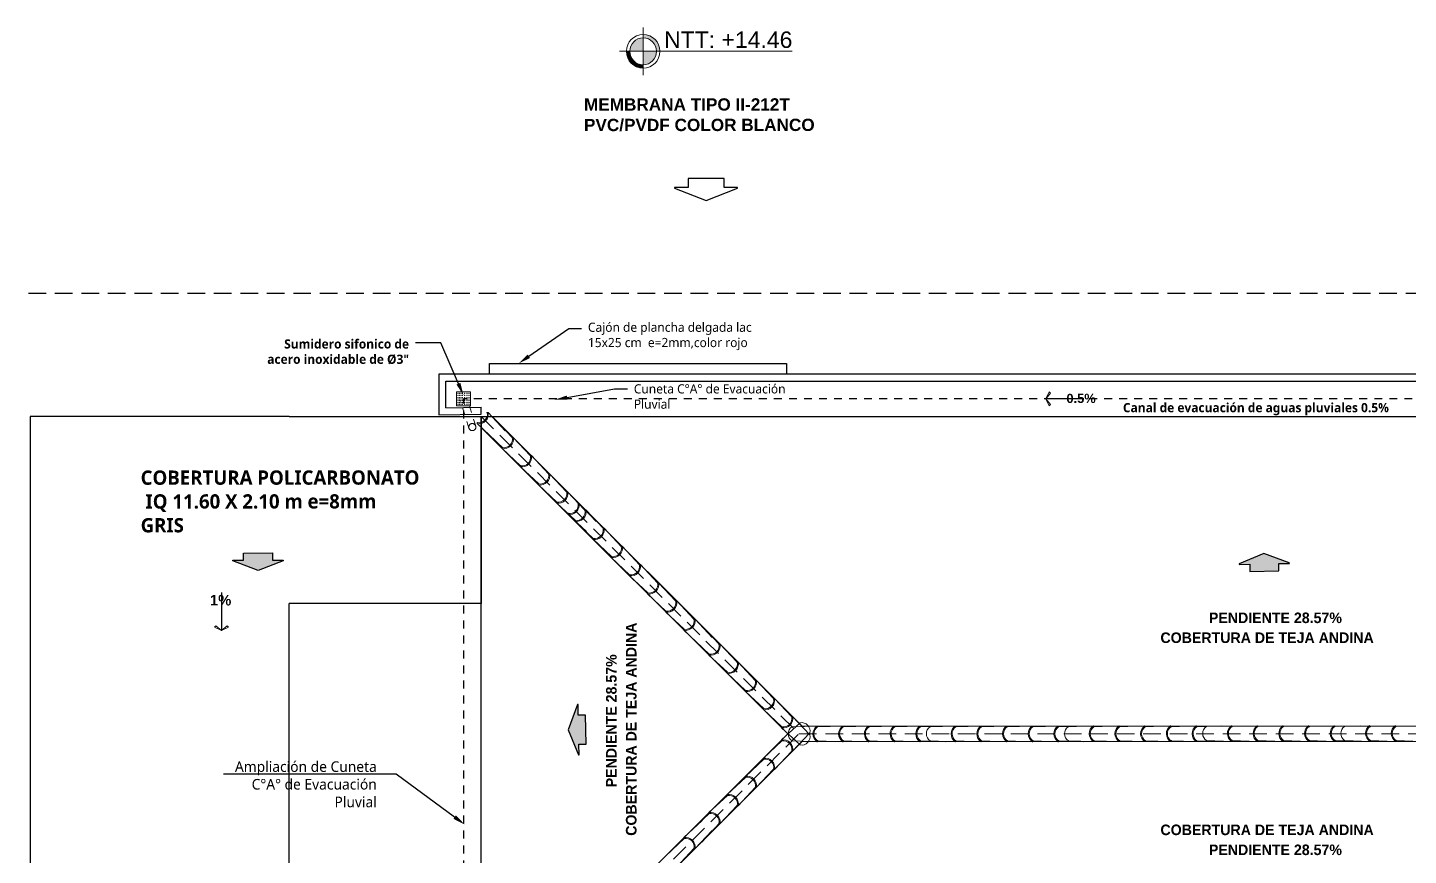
# Model space of a CAD drawing. Header units: metres. Extents: x 27 to 147, y -173 to 8.
# Drawn here: x 84.27 to 103.82, y -149.83 to -138.11 of the extents above; entities that cross this region are included whole.
import ezdxf
from ezdxf import colors
from ezdxf.entities.mleader import LeaderData, LeaderLine
from ezdxf.math import Vec2, Vec3

# ---------------------------------------------------------------- set-up
doc = ezdxf.new("R2010")
doc.units = ezdxf.units.M
for name, pattern in [('ACAD_ISO03W100', [30, 12, -18]), ('DASHED2', [0.375, 0.25, -0.125]), ('HIDDEN2', [0.1875, 0.125, -0.0625])]:
    doc.linetypes.add(name, pattern=pattern)
for name, color, linetype, lineweight in [('2D Drafting - General_Pen_No__46', 7, 'Continuous', 25), ('A-TRAZO', 7, 'Continuous', 5), ('Estructura CAJON', 7, 'Continuous', 25), ('GRAFO 0 BLANCO', 7, 'Continuous', 0), ('grafo 2', 31, 'Continuous', 20), ('GRAFO 3', 22, 'Continuous', 30), ('GRAFO 4', 7, 'Continuous', 30), ('GRAFO01', 7, 'Continuous', 0), ('I.S. CANALES EN TECHOS', 12, 'Continuous', 40), ('Interior - Mobiliario', 7, 'Continuous', 5), ('letras sr', 7, 'Continuous', 5), ('linea0016', 144, 'HIDDEN2', 9), ('Lineas Referencia', 73, 'Continuous', 13), ('teja andina', 252, 'Continuous', 0), ('TEXTO 100', 7, 'Continuous', 20), ('TEXTOS-SUBTITULO', 7, 'Continuous', 30)]:
    doc.layers.add(name, color=color, linetype=linetype, lineweight=lineweight)
for name, color, linetype, lineweight, true_color in [('Estructura – Carga_Pen_No__87', 7, 'Continuous', 20, 0x6a6a6a), ('Interior - Furniture _Pen_No__3', 7, 'Continuous', 18, 0xff6600), ('Interior - Mobiliario _Pluma_Nº__3', 7, 'Continuous', 18, 0xff6600)]:
    doc.layers.add(name, color=color, linetype=linetype, lineweight=lineweight, true_color=true_color)
doc.layers.add('perimetroooo', color=3, linetype='Continuous')
doc.styles.add('Generales', font='trebuc.ttf', dxfattribs={"height": 0.1})
doc.styles.add('GENERATED_STYLE_2', font='arial.ttf')
doc.styles.add('JOS', font='arial.ttf', dxfattribs={"height": 1})
doc.styles.add('Santa Rosa 1 50', font='trebuc.ttf')
doc.styles.get("Standard").update_dxf_attribs({"font": 'arial.ttf'})
doc.styles.add('TURBO_BASS', font='swisseb.ttf')

# ---------------------------------------------------------------- blocks, each defined once
blk = doc.blocks.new('FLECHA')
at = {"layer": 'grafo 2', "ltscale": 0.05}
for p, q in [((674350.407, 8489809.493, -2.952), (674350.357, 8489809.393, -2.952)), ((674350.426, 8489809.474, -2.952), (674350.357, 8489809.393, -2.952)), ((674350.426, 8489809.312, -2.952), (674350.357, 8489809.393, -2.952)), ((674350.407, 8489809.493, -2.952), (674350.426, 8489809.474, -2.952)), ((674350.407, 8489809.293, -2.952), (674350.426, 8489809.312, -2.952))]:
    blk.add_line(p, q, dxfattribs=at)
at = {"layer": 'grafo 2', "lineweight": 25}
blk.add_line((674350.899, 8489809.393, -2.952), (674350.357, 8489809.393, -2.952), dxfattribs=at)
at = {"layer": 'grafo 2'}
blk.add_line((674350.357, 8489809.393, -2.952), (674350.407, 8489809.293, -2.952), dxfattribs=at)
blk = doc.blocks.new('Red 18')
at = {"layer": 'GRAFO 0 BLANCO', "linetype": 'Continuous'}
for p, q in [((0.05, 0.204), (0.046, 0.204)), ((0.046, 0.204), (0.046, 0.2)), ((0.046, 0.2), (0.046, 0.204)), ((0.046, 0.204), (0.05, 0.204)), ((0.046, 0.2), (0.05, 0.2)), ((0.05, 0.2), (0.046, 0.2)), ((0.05, 0.2), (0.05, 0.204)), ((0.05, 0.204), (0.05, 0.2)), ((0.079, 0.204), (0.071, 0.204)), ((0.071, 0.204), (0.071, 0.2)), ((0.071, 0.204), (0.079, 0.204)), ((0.071, 0.2), (0.071, 0.204)), ((0.071, 0.2), (0.079, 0.2)), ((0.079, 0.2), (0.071, 0.2)), ((0.079, 0.2), (0.079, 0.204)), ((0.079, 0.204), (0.079, 0.2)), ((0.113, 0.204), (0.104, 0.204)), ((0.104, 0.204), (0.104, 0.2)), ((0.104, 0.204), (0.113, 0.204)), ((0.104, 0.2), (0.104, 0.204)), ((0.104, 0.2), (0.113, 0.2)), ((0.113, 0.2), (0.104, 0.2)), ((0.113, 0.2), (0.113, 0.204)), ((0.113, 0.204), (0.113, 0.2)), ((0.146, 0.204), (0.138, 0.204)), ((0.138, 0.204), (0.138, 0.2)), ((0.138, 0.204), (0.146, 0.204)), ((0.138, 0.2), (0.138, 0.204)), ((0.138, 0.2), (0.146, 0.2)), ((0.146, 0.2), (0.138, 0.2)), ((0.146, 0.2), (0.146, 0.204)), ((0.146, 0.204), (0.146, 0.2)), ((0.179, 0.204), (0.171, 0.204)), ((0.171, 0.204), (0.171, 0.2)), ((0.171, 0.204), (0.179, 0.204)), ((0.171, 0.2), (0.171, 0.204)), ((0.171, 0.2), (0.179, 0.2)), ((0.179, 0.2), (0.171, 0.2)), ((0.179, 0.2), (0.179, 0.204)), ((0.179, 0.204), (0.179, 0.2)), ((0.204, 0.204), (0.2, 0.204)), ((0.2, 0.204), (0.2, 0.2)), ((0.2, 0.2), (0.2, 0.204)), ((0.2, 0.204), (0.204, 0.204)), ((0.2, 0.2), (0.204, 0.2)), ((0.204, 0.2), (0.2, 0.2)), ((0.204, 0.2), (0.204, 0.204)), ((0.204, 0.204), (0.204, 0.2)), ((0.05, 0.179), (0.046, 0.179)), ((0.046, 0.179), (0.046, 0.171)), ((0.046, 0.171), (0.046, 0.179)), ((0.046, 0.179), (0.05, 0.179)), ((0.046, 0.171), (0.05, 0.171)), ((0.05, 0.171), (0.046, 0.171)), ((0.05, 0.146), (0.046, 0.146)), ((0.046, 0.146), (0.046, 0.138)), ((0.046, 0.138), (0.046, 0.146)), ((0.046, 0.146), (0.05, 0.146)), ((0.046, 0.138), (0.05, 0.138)), ((0.05, 0.138), (0.046, 0.138)), ((0.05, 0.113), (0.046, 0.113)), ((0.046, 0.113), (0.046, 0.104)), ((0.046, 0.104), (0.046, 0.113)), ((0.046, 0.113), (0.05, 0.113)), ((0.046, 0.104), (0.05, 0.104)), ((0.05, 0.104), (0.046, 0.104)), ((0.05, 0.079), (0.046, 0.079)), ((0.046, 0.079), (0.046, 0.071)), ((0.046, 0.071), (0.046, 0.079)), ((0.046, 0.079), (0.05, 0.079)), ((0.046, 0.071), (0.05, 0.071)), ((0.05, 0.071), (0.046, 0.071)), ((0.05, 0.05), (0.046, 0.05)), ((0.046, 0.05), (0.046, 0.046)), ((0.046, 0.046), (0.046, 0.05)), ((0.046, 0.05), (0.05, 0.05)), ((0.046, 0.046), (0.05, 0.046)), ((0.05, 0.046), (0.046, 0.046)), ((0.05, 0.171), (0.05, 0.179)), ((0.05, 0.179), (0.05, 0.171)), ((0.05, 0.138), (0.05, 0.146)), ((0.05, 0.146), (0.05, 0.138)), ((0.05, 0.104), (0.05, 0.113)), ((0.05, 0.113), (0.05, 0.104)), ((0.05, 0.071), (0.05, 0.079)), ((0.05, 0.079), (0.05, 0.071)), ((0.05, 0.046), (0.05, 0.05)), ((0.05, 0.05), (0.05, 0.046)), ((0.079, 0.179), (0.071, 0.179)), ((0.071, 0.179), (0.071, 0.171)), ((0.071, 0.171), (0.071, 0.179)), ((0.071, 0.179), (0.079, 0.179)), ((0.071, 0.171), (0.079, 0.171)), ((0.079, 0.171), (0.071, 0.171)), ((0.079, 0.146), (0.071, 0.146)), ((0.071, 0.146), (0.071, 0.138)), ((0.071, 0.138), (0.071, 0.146)), ((0.071, 0.146), (0.079, 0.146)), ((0.071, 0.138), (0.079, 0.138)), ((0.079, 0.138), (0.071, 0.138)), ((0.079, 0.113), (0.071, 0.113)), ((0.071, 0.113), (0.071, 0.104)), ((0.071, 0.104), (0.071, 0.113)), ((0.071, 0.113), (0.079, 0.113)), ((0.071, 0.104), (0.079, 0.104)), ((0.079, 0.104), (0.071, 0.104)), ((0.079, 0.079), (0.071, 0.079)), ((0.071, 0.079), (0.071, 0.071)), ((0.071, 0.071), (0.071, 0.079)), ((0.071, 0.079), (0.079, 0.079)), ((0.071, 0.071), (0.079, 0.071)), ((0.079, 0.071), (0.071, 0.071)), ((0.079, 0.05), (0.071, 0.05)), ((0.071, 0.05), (0.071, 0.046)), ((0.071, 0.05), (0.079, 0.05)), ((0.071, 0.046), (0.071, 0.05)), ((0.071, 0.046), (0.079, 0.046)), ((0.079, 0.046), (0.071, 0.046)), ((0.079, 0.171), (0.079, 0.179)), ((0.079, 0.179), (0.079, 0.171)), ((0.079, 0.138), (0.079, 0.146)), ((0.079, 0.146), (0.079, 0.138)), ((0.079, 0.104), (0.079, 0.113)), ((0.079, 0.113), (0.079, 0.104)), ((0.079, 0.071), (0.079, 0.079)), ((0.079, 0.079), (0.079, 0.071)), ((0.079, 0.046), (0.079, 0.05)), ((0.079, 0.05), (0.079, 0.046)), ((0.113, 0.179), (0.104, 0.179)), ((0.104, 0.179), (0.104, 0.171)), ((0.104, 0.171), (0.104, 0.179)), ((0.104, 0.179), (0.113, 0.179)), ((0.104, 0.171), (0.113, 0.171)), ((0.113, 0.171), (0.104, 0.171)), ((0.113, 0.146), (0.104, 0.146)), ((0.104, 0.146), (0.104, 0.138)), ((0.104, 0.138), (0.104, 0.146)), ((0.104, 0.146), (0.113, 0.146)), ((0.104, 0.138), (0.113, 0.138)), ((0.113, 0.138), (0.104, 0.138)), ((0.113, 0.113), (0.104, 0.113)), ((0.104, 0.113), (0.104, 0.104)), ((0.104, 0.104), (0.104, 0.113)), ((0.104, 0.113), (0.113, 0.113)), ((0.104, 0.104), (0.113, 0.104)), ((0.113, 0.104), (0.104, 0.104)), ((0.113, 0.079), (0.104, 0.079)), ((0.104, 0.079), (0.104, 0.071)), ((0.104, 0.071), (0.104, 0.079)), ((0.104, 0.079), (0.113, 0.079)), ((0.104, 0.071), (0.113, 0.071)), ((0.113, 0.071), (0.104, 0.071)), ((0.113, 0.05), (0.104, 0.05)), ((0.104, 0.05), (0.104, 0.046)), ((0.104, 0.05), (0.113, 0.05)), ((0.104, 0.046), (0.104, 0.05)), ((0.104, 0.046), (0.113, 0.046)), ((0.113, 0.046), (0.104, 0.046)), ((0.113, 0.171), (0.113, 0.179)), ((0.113, 0.179), (0.113, 0.171)), ((0.113, 0.138), (0.113, 0.146)), ((0.113, 0.146), (0.113, 0.138)), ((0.113, 0.104), (0.113, 0.113)), ((0.113, 0.113), (0.113, 0.104)), ((0.113, 0.071), (0.113, 0.079)), ((0.113, 0.079), (0.113, 0.071)), ((0.113, 0.046), (0.113, 0.05)), ((0.113, 0.05), (0.113, 0.046)), ((0.146, 0.179), (0.138, 0.179)), ((0.138, 0.179), (0.138, 0.171)), ((0.138, 0.171), (0.138, 0.179)), ((0.138, 0.179), (0.146, 0.179)), ((0.138, 0.171), (0.146, 0.171)), ((0.146, 0.171), (0.138, 0.171)), ((0.146, 0.146), (0.138, 0.146)), ((0.138, 0.146), (0.138, 0.138)), ((0.138, 0.138), (0.138, 0.146)), ((0.138, 0.146), (0.146, 0.146)), ((0.138, 0.138), (0.146, 0.138)), ((0.146, 0.138), (0.138, 0.138)), ((0.146, 0.113), (0.138, 0.113)), ((0.138, 0.113), (0.138, 0.104)), ((0.138, 0.104), (0.138, 0.113)), ((0.138, 0.113), (0.146, 0.113)), ((0.138, 0.104), (0.146, 0.104)), ((0.146, 0.104), (0.138, 0.104)), ((0.146, 0.079), (0.138, 0.079)), ((0.138, 0.079), (0.138, 0.071)), ((0.138, 0.071), (0.138, 0.079)), ((0.138, 0.079), (0.146, 0.079)), ((0.138, 0.071), (0.146, 0.071)), ((0.146, 0.071), (0.138, 0.071)), ((0.146, 0.05), (0.138, 0.05)), ((0.138, 0.05), (0.138, 0.046)), ((0.138, 0.05), (0.146, 0.05)), ((0.138, 0.046), (0.138, 0.05)), ((0.138, 0.046), (0.146, 0.046)), ((0.146, 0.046), (0.138, 0.046)), ((0.146, 0.171), (0.146, 0.179)), ((0.146, 0.179), (0.146, 0.171)), ((0.146, 0.138), (0.146, 0.146)), ((0.146, 0.146), (0.146, 0.138)), ((0.146, 0.104), (0.146, 0.113)), ((0.146, 0.113), (0.146, 0.104)), ((0.146, 0.071), (0.146, 0.079)), ((0.146, 0.079), (0.146, 0.071)), ((0.146, 0.046), (0.146, 0.05)), ((0.146, 0.05), (0.146, 0.046)), ((0.179, 0.179), (0.171, 0.179)), ((0.171, 0.179), (0.171, 0.171)), ((0.171, 0.171), (0.171, 0.179)), ((0.171, 0.179), (0.179, 0.179)), ((0.171, 0.171), (0.179, 0.171)), ((0.179, 0.171), (0.171, 0.171)), ((0.179, 0.146), (0.171, 0.146)), ((0.171, 0.146), (0.171, 0.138)), ((0.171, 0.138), (0.171, 0.146)), ((0.171, 0.146), (0.179, 0.146)), ((0.171, 0.138), (0.179, 0.138)), ((0.179, 0.138), (0.171, 0.138)), ((0.179, 0.113), (0.171, 0.113)), ((0.171, 0.113), (0.171, 0.104)), ((0.171, 0.104), (0.171, 0.113)), ((0.171, 0.113), (0.179, 0.113)), ((0.171, 0.104), (0.179, 0.104)), ((0.179, 0.104), (0.171, 0.104)), ((0.179, 0.079), (0.171, 0.079)), ((0.171, 0.079), (0.171, 0.071)), ((0.171, 0.071), (0.171, 0.079)), ((0.171, 0.079), (0.179, 0.079)), ((0.171, 0.071), (0.179, 0.071)), ((0.179, 0.071), (0.171, 0.071)), ((0.179, 0.05), (0.171, 0.05)), ((0.171, 0.05), (0.171, 0.046)), ((0.171, 0.05), (0.179, 0.05)), ((0.171, 0.046), (0.171, 0.05)), ((0.171, 0.046), (0.179, 0.046)), ((0.179, 0.046), (0.171, 0.046)), ((0.179, 0.171), (0.179, 0.179)), ((0.179, 0.179), (0.179, 0.171)), ((0.179, 0.138), (0.179, 0.146)), ((0.179, 0.146), (0.179, 0.138)), ((0.179, 0.104), (0.179, 0.113)), ((0.179, 0.113), (0.179, 0.104)), ((0.179, 0.071), (0.179, 0.079)), ((0.179, 0.079), (0.179, 0.071)), ((0.179, 0.046), (0.179, 0.05)), ((0.179, 0.05), (0.179, 0.046)), ((0.204, 0.179), (0.2, 0.179)), ((0.2, 0.179), (0.2, 0.171)), ((0.2, 0.171), (0.2, 0.179)), ((0.2, 0.179), (0.204, 0.179)), ((0.2, 0.171), (0.204, 0.171)), ((0.204, 0.171), (0.2, 0.171)), ((0.204, 0.146), (0.2, 0.146)), ((0.2, 0.146), (0.2, 0.138)), ((0.2, 0.138), (0.2, 0.146)), ((0.2, 0.146), (0.204, 0.146)), ((0.2, 0.138), (0.204, 0.138)), ((0.204, 0.138), (0.2, 0.138)), ((0.204, 0.113), (0.2, 0.113)), ((0.2, 0.113), (0.2, 0.104)), ((0.2, 0.104), (0.2, 0.113)), ((0.2, 0.113), (0.204, 0.113)), ((0.2, 0.104), (0.204, 0.104)), ((0.204, 0.104), (0.2, 0.104)), ((0.204, 0.079), (0.2, 0.079)), ((0.2, 0.079), (0.2, 0.071)), ((0.2, 0.071), (0.2, 0.079)), ((0.2, 0.079), (0.204, 0.079)), ((0.2, 0.071), (0.204, 0.071)), ((0.204, 0.071), (0.2, 0.071)), ((0.204, 0.05), (0.2, 0.05)), ((0.2, 0.05), (0.2, 0.046)), ((0.2, 0.046), (0.2, 0.05)), ((0.2, 0.05), (0.204, 0.05)), ((0.2, 0.046), (0.204, 0.046)), ((0.204, 0.046), (0.2, 0.046)), ((0.204, 0.171), (0.204, 0.179)), ((0.204, 0.179), (0.204, 0.171)), ((0.204, 0.138), (0.204, 0.146)), ((0.204, 0.146), (0.204, 0.138)), ((0.204, 0.104), (0.204, 0.113)), ((0.204, 0.113), (0.204, 0.104)), ((0.204, 0.071), (0.204, 0.079)), ((0.204, 0.079), (0.204, 0.071)), ((0.204, 0.046), (0.204, 0.05)), ((0.204, 0.05), (0.204, 0.046))]:
    blk.add_line(p, q, dxfattribs=at)
at = {"layer": 'GRAFO01'}
blk.add_lwpolyline([(0.025, 0.025), (0.225, 0.025), (0.225, 0.225), (0.025, 0.225)], close=True, dxfattribs=at)
at = {"layer": 'Interior - Mobiliario _Pluma_Nº__3', "linetype": 'Continuous'}
for p, q in [((0.225, 0.225), (0.025, 0.225)), ((0.025, 0.225), (0.025, 0.025)), ((0.225, 0.025), (0.225, 0.225)), ((0.025, 0.025), (0.225, 0.025))]:
    blk.add_line(p, q, dxfattribs=at)

msp = doc.modelspace()

# ---------------------------------------------------------------- hatches: boundary and pattern name
at = {"layer": 'Interior - Furniture _Pen_No__3', "true_color": 0x939598}
h = msp.add_hatch(color=252, dxfattribs=at)
h.dxf.hatch_style = 1
h.paths.add_polyline_path([(87.534, -145.797), (87.89, -145.66), (87.89, -145.65), (87.739, -145.65), (87.738, -145.548), (87.329, -145.549), (87.329, -145.651), (87.178, -145.652), (87.178, -145.662)])
h = msp.add_hatch(color=252, dxfattribs=at)
h.dxf.hatch_style = 1
h.paths.add_polyline_path([(101.987, -145.802), (101.985, -145.699), (102.136, -145.696), (102.135, -145.686), (101.776, -145.558), (101.424, -145.702), (101.424, -145.712), (101.575, -145.709), (101.577, -145.811)])
h = msp.add_hatch(color=252, dxfattribs=at)
h.dxf.hatch_style = 1
h.paths.add_polyline_path([(92.171, -147.846), (92.069, -147.848), (92.066, -147.697), (92.056, -147.697), (91.927, -148.056), (92.072, -148.409), (92.082, -148.408), (92.078, -148.257), (92.181, -148.255)])
at = {"layer": 'TEXTO 100', "ltscale": 1.3}
h = msp.add_hatch(color=256, dxfattribs=at)
edge = h.paths.add_edge_path()
edge.add_line((93.176, -138.441), (92.987, -138.441))
edge.add_line((92.987, -138.441), (92.987, -138.631))
edge.add_arc((92.987, -138.441), 0.19, 270, 360)
edge = h.paths.add_edge_path()
edge.add_arc((92.987, -138.441), 0.19, 90, 180)
edge.add_line((92.797, -138.441), (92.987, -138.441))
edge.add_line((92.987, -138.441), (92.987, -138.251))
edge = h.paths.add_edge_path()
edge.add_line((92.987, -138.203), (92.987, -138.251))
edge.add_arc((92.987, -138.441), 0.19, 0, 90, ccw=False)
edge.add_line((93.176, -138.441), (93.225, -138.441))
edge.add_arc((92.987, -138.441), 0.238, 0, 90)
msp.add_hatch(color=256, dxfattribs=at).paths.add_polyline_path([(92.797, -138.441), (92.748, -138.441, 0.416353), (92.988, -138.679), (92.988, -138.631, -0.416899)])

# ---------------------------------------------------------------- linework, layer by layer
at = {"layer": 'A-TRAZO', "color": 31, "lineweight": 30, "true_color": 0xfecc66}
for points in [[(87.977, -143.615), (84.306, -143.615), (84.306, -162.39), (87.977, -162.39), (87.977, -146.265)], [(87.977, -143.615), (90.693, -143.615), (90.693, -146.265), (87.977, -146.265)]]:
    msp.add_lwpolyline(points, dxfattribs=at)
at = {"layer": 'Estructura CAJON'}
msp.add_lwpolyline([(90.811, -143.015), (90.811, -142.865), (95.016, -142.865), (95.016, -143.015)], close=True, dxfattribs=at)
at = {"layer": 'Estructura – Carga_Pen_No__87', "linetype": 'DASHED2', "flags": 128}
for points in [[(90.693, -143.615), (95.193, -148.111), (90.693, -152.607)], [(95.193, -148.111), (126.135, -148.111)]]:
    msp.add_lwpolyline(points, dxfattribs=at)
at = {"layer": 'GRAFO 3', "color": 7, "linetype": 'DASHED2'}
msp.add_line((112.284, -141.87), (82.509, -141.87), dxfattribs=at)
at = {"layer": 'GRAFO 4', "linetype": 'Continuous'}
for p, q in [((131.235, -143.015), (90.093, -143.015)), ((90.093, -143.015), (90.093, -143.593)), ((90.193, -143.492), (90.193, -143.115)), ((90.193, -143.115), (131.135, -143.115))]:
    msp.add_line(p, q, dxfattribs=at)
at = {"layer": 'GRAFO 4', "linetype": 'Continuous', "flags": 128}
for points in [[(93.433, -140.37), (93.433, -140.382), (93.878, -140.553), (94.323, -140.382), (94.323, -140.37), (94.134, -140.37), (94.134, -140.242), (93.622, -140.242), (93.622, -140.37)], [(87.89, -145.65), (87.89, -145.66), (87.534, -145.797), (87.178, -145.662), (87.178, -145.652), (87.329, -145.651), (87.329, -145.549), (87.738, -145.548), (87.739, -145.65)], [(102.136, -145.696), (102.135, -145.686), (101.776, -145.558), (101.424, -145.702), (101.424, -145.712), (101.575, -145.709), (101.577, -145.811), (101.987, -145.802), (101.985, -145.699)], [(92.066, -147.697), (92.056, -147.697), (91.927, -148.056), (92.072, -148.409), (92.082, -148.408), (92.078, -148.257), (92.181, -148.255), (92.171, -147.846), (92.069, -147.848)]]:
    msp.add_lwpolyline(points, close=True, dxfattribs=at)
at = {"layer": 'GRAFO 4', "linetype": 'Continuous'}
for points in [[(90.193, -143.492), (90.693, -143.484)], [(90.693, -143.584), (90.693, -143.484)], [(90.093, -143.593), (90.693, -143.584)]]:
    msp.add_lwpolyline(points, dxfattribs=at)
at = {"layer": 'I.S. CANALES EN TECHOS', "linetype": 'DASHED2', "lineweight": 0, "ltscale": 0.1}
for points in [[(90.52, -143.78), (90.395, -143.38)], [(90.616, -143.75), (90.491, -143.35)]]:
    msp.add_lwpolyline(points, dxfattribs=at)
at = {"layer": 'I.S. CANALES EN TECHOS', "linetype": 'ACAD_ISO03W100', "lineweight": 0}
msp.add_circle((90.568, -143.765), 0.05, dxfattribs=at)
at = {"layer": 'linea0016', "linetype": 'HIDDEN2', "lineweight": 30, "ltscale": 0.9, "flags": 128}
msp.add_lwpolyline([(130.885, -152.907), (130.885, -143.365), (90.443, -143.365), (90.443, -152.907)], close=True, dxfattribs=at)
at = {"layer": 'perimetroooo', "color": 252}
msp.add_lwpolyline([(90.693, -143.615), (130.635, -143.615), (130.635, -152.607), (90.693, -152.607)], close=True, dxfattribs=at)
at = {"layer": 'teja andina'}
for p, q in [((90.792, -143.557), (90.778, -143.56)), ((91.035, -143.817), (90.792, -143.557)), ((91.133, -143.913), (90.889, -143.653)), ((90.637, -143.716), (90.639, -143.702)), ((90.896, -143.959), (90.637, -143.716)), ((90.994, -144.055), (90.734, -143.811)), ((90.991, -144.069), (90.994, -144.055)), ((91.251, -144.312), (90.991, -144.069)), ((91.146, -143.91), (91.133, -143.913)), ((91.39, -144.17), (91.146, -143.91)), ((91.404, -144.167), (91.39, -144.17)), ((91.404, -144.167), (91.39, -144.17)), ((91.647, -144.427), (91.404, -144.167)), ((91.249, -144.326), (91.251, -144.312)), ((91.249, -144.326), (91.251, -144.312)), ((91.509, -144.57), (91.249, -144.326)), ((91.509, -144.57), (91.249, -144.326)), ((91.661, -144.425), (91.647, -144.427)), ((91.905, -144.685), (91.661, -144.425)), ((91.506, -144.583), (91.509, -144.57)), ((91.506, -144.583), (91.509, -144.57)), ((91.766, -144.827), (91.506, -144.583)), ((91.763, -144.841), (91.766, -144.827)), ((92.023, -145.084), (91.763, -144.841)), ((91.918, -144.682), (91.905, -144.685)), ((92.162, -144.942), (91.918, -144.682)), ((92.078, -144.844), (92.064, -144.847)), ((92.322, -145.104), (92.078, -144.844)), ((91.923, -145.003), (91.926, -144.989)), ((92.183, -145.246), (91.923, -145.003)), ((92.176, -144.939), (92.162, -144.942)), ((92.419, -145.199), (92.176, -144.939)), ((92.419, -145.199), (92.176, -144.939)), ((92.021, -145.098), (92.023, -145.084)), ((92.28, -145.342), (92.021, -145.098)), ((92.28, -145.342), (92.021, -145.098)), ((92.433, -145.197), (92.419, -145.199)), ((92.677, -145.457), (92.433, -145.197)), ((92.278, -145.355), (92.28, -145.342)), ((92.538, -145.599), (92.278, -145.355)), ((92.535, -145.613), (92.538, -145.599)), ((92.535, -145.613), (92.538, -145.599)), ((92.795, -145.856), (92.535, -145.613)), ((92.795, -145.856), (92.535, -145.613)), ((92.69, -145.454), (92.677, -145.457)), ((92.69, -145.454), (92.677, -145.457)), ((92.934, -145.714), (92.69, -145.454)), ((92.948, -145.711), (92.934, -145.714)), ((93.191, -145.971), (92.948, -145.711)), ((92.793, -145.87), (92.795, -145.856)), ((92.793, -145.87), (92.795, -145.856)), ((93.052, -146.114), (92.793, -145.87)), ((93.205, -145.969), (93.191, -145.971)), ((93.448, -146.229), (93.205, -145.969)), ((93.05, -146.127), (93.052, -146.114)), ((93.31, -146.371), (93.05, -146.127)), ((93.462, -146.226), (93.448, -146.229)), ((93.706, -146.486), (93.462, -146.226)), ((93.307, -146.385), (93.31, -146.371)), ((93.567, -146.628), (93.307, -146.385)), ((93.719, -146.483), (93.706, -146.486)), ((93.963, -146.744), (93.719, -146.483)), ((94.061, -146.839), (93.817, -146.579)), ((93.564, -146.642), (93.567, -146.628)), ((93.824, -146.886), (93.564, -146.642)), ((93.922, -146.981), (93.662, -146.738)), ((93.919, -146.995), (93.922, -146.981)), ((94.179, -147.239), (93.919, -146.995)), ((94.074, -146.836), (94.061, -146.839)), ((94.318, -147.096), (94.074, -146.836)), ((94.332, -147.094), (94.318, -147.096)), ((94.332, -147.094), (94.318, -147.096)), ((94.575, -147.354), (94.332, -147.094)), ((94.177, -147.252), (94.179, -147.239)), ((94.177, -147.252), (94.179, -147.239)), ((94.436, -147.496), (94.177, -147.252)), ((94.436, -147.496), (94.177, -147.252)), ((94.589, -147.351), (94.575, -147.354)), ((94.832, -147.611), (94.589, -147.351)), ((94.434, -147.51), (94.436, -147.496)), ((94.434, -147.51), (94.436, -147.496)), ((94.694, -147.753), (94.434, -147.51)), ((94.691, -147.767), (94.694, -147.753)), ((94.951, -148.011), (94.691, -147.767)), ((94.846, -147.608), (94.832, -147.611)), ((95.09, -147.868), (94.846, -147.608)), ((95.208, -147.954), (94.948, -148.198)), ((95.103, -147.866), (95.09, -147.868)), ((95.347, -148.126), (95.103, -147.866)), ((94.948, -148.024), (94.951, -148.011)), ((95.208, -148.268), (94.948, -148.024)), ((95.093, -148.013), (95.449, -148.001)), ((95.347, -148.097), (95.103, -148.357)), ((95.449, -148.001), (95.457, -148.013)), ((95.457, -148.013), (95.813, -148.001)), ((95.813, -148.001), (95.821, -148.013)), ((95.821, -148.013), (96.177, -148.001)), ((96.177, -148.001), (96.185, -148.013)), ((96.177, -148.001), (96.185, -148.013)), ((96.185, -148.013), (96.541, -148.001)), ((96.185, -148.013), (96.541, -148.001)), ((96.541, -148.001), (96.549, -148.013)), ((96.541, -148.001), (96.549, -148.013)), ((96.549, -148.013), (96.905, -148.001)), ((96.905, -148.001), (96.913, -148.013)), ((96.913, -148.013), (97.269, -148.001)), ((97.049, -148.011), (97.405, -148)), ((97.049, -148.011), (97.405, -148)), ((97.405, -148), (97.413, -148.011)), ((97.405, -148), (97.413, -148.011)), ((97.413, -148.011), (97.769, -148)), ((97.769, -148), (97.777, -148.011)), ((97.777, -148.011), (98.133, -148)), ((98.133, -148), (98.141, -148.011)), ((98.133, -148), (98.141, -148.011)), ((98.141, -148.011), (98.497, -148)), ((98.141, -148.011), (98.497, -148)), ((98.497, -148), (98.505, -148.011)), ((98.497, -148), (98.505, -148.011)), ((98.505, -148.011), (98.861, -148)), ((98.861, -148), (98.869, -148.011)), ((98.869, -148.011), (99.225, -148)), ((99.005, -148.01), (99.361, -147.998)), ((99.005, -148.01), (99.361, -147.998)), ((99.361, -147.998), (99.369, -148.01)), ((99.361, -147.998), (99.369, -148.01)), ((99.369, -148.01), (99.725, -147.998)), ((99.725, -147.998), (99.733, -148.01)), ((99.733, -148.01), (100.089, -147.998)), ((100.089, -147.998), (100.097, -148.01)), ((100.089, -147.998), (100.097, -148.01)), ((100.097, -148.01), (100.453, -147.998)), ((100.097, -148.01), (100.453, -147.998)), ((100.453, -147.998), (100.461, -148.01)), ((100.453, -147.998), (100.461, -148.01)), ((100.461, -148.01), (100.817, -147.998)), ((100.817, -147.998), (100.825, -148.01)), ((100.825, -148.01), (101.181, -147.998)), ((100.961, -148.008), (101.317, -147.997)), ((100.961, -148.008), (101.317, -147.997)), ((101.317, -147.997), (101.325, -148.008)), ((101.317, -147.997), (101.325, -148.008)), ((101.325, -148.008), (101.681, -147.997)), ((101.681, -147.997), (101.689, -148.008)), ((101.689, -148.008), (102.045, -147.997)), ((102.045, -147.997), (102.053, -148.008)), ((102.045, -147.997), (102.053, -148.008)), ((102.053, -148.008), (102.409, -147.997)), ((102.053, -148.008), (102.409, -147.997)), ((102.409, -147.997), (102.417, -148.008)), ((102.409, -147.997), (102.417, -148.008)), ((102.417, -148.008), (102.773, -147.997)), ((102.773, -147.997), (102.781, -148.008)), ((102.781, -148.008), (103.137, -147.997)), ((102.917, -148.007), (103.273, -147.995)), ((102.917, -148.007), (103.273, -147.995)), ((103.273, -147.995), (103.281, -148.007)), ((103.273, -147.995), (103.281, -148.007)), ((103.281, -148.007), (103.637, -147.995)), ((103.637, -147.995), (103.645, -148.007)), ((103.645, -148.007), (104.001, -147.995)), ((94.951, -148.212), (94.691, -148.455)), ((95.09, -148.354), (94.846, -148.614)), ((94.948, -148.198), (94.951, -148.212)), ((95.103, -148.357), (95.09, -148.354)), ((95.095, -148.211), (95.452, -148.223)), ((95.452, -148.223), (95.459, -148.211)), ((95.459, -148.211), (95.816, -148.223)), ((95.816, -148.223), (95.823, -148.211)), ((95.823, -148.211), (96.179, -148.223)), ((96.179, -148.223), (96.187, -148.211)), ((96.187, -148.211), (96.543, -148.223)), ((96.543, -148.223), (96.551, -148.211)), ((96.543, -148.223), (96.551, -148.211)), ((96.551, -148.211), (96.907, -148.223)), ((96.907, -148.223), (96.915, -148.211)), ((96.915, -148.211), (97.271, -148.223)), ((97.051, -148.21), (97.408, -148.222)), ((97.051, -148.21), (97.408, -148.222)), ((97.408, -148.222), (97.415, -148.21)), ((97.408, -148.222), (97.415, -148.21)), ((97.415, -148.21), (97.772, -148.222)), ((97.772, -148.222), (97.779, -148.21)), ((97.779, -148.21), (98.136, -148.222)), ((98.136, -148.222), (98.143, -148.21)), ((98.143, -148.21), (98.499, -148.222)), ((98.499, -148.222), (98.507, -148.21)), ((98.499, -148.222), (98.507, -148.21)), ((98.507, -148.21), (98.863, -148.222)), ((98.863, -148.222), (98.871, -148.21)), ((98.871, -148.21), (99.227, -148.222)), ((99.007, -148.209), (99.364, -148.22)), ((99.007, -148.209), (99.364, -148.22)), ((99.364, -148.22), (99.371, -148.208)), ((99.364, -148.22), (99.371, -148.208)), ((99.371, -148.208), (99.728, -148.22)), ((99.728, -148.22), (99.735, -148.208)), ((99.735, -148.208), (100.092, -148.22)), ((100.092, -148.22), (100.099, -148.208)), ((100.099, -148.208), (100.455, -148.22)), ((100.455, -148.22), (100.463, -148.208)), ((100.455, -148.22), (100.463, -148.208)), ((100.463, -148.208), (100.819, -148.22)), ((100.819, -148.22), (100.827, -148.208)), ((100.827, -148.208), (101.183, -148.22)), ((100.964, -148.207), (101.32, -148.219)), ((100.964, -148.207), (101.32, -148.219)), ((101.32, -148.219), (101.327, -148.207)), ((101.32, -148.219), (101.327, -148.207)), ((101.327, -148.207), (101.684, -148.219)), ((101.684, -148.219), (101.691, -148.207)), ((101.691, -148.207), (102.048, -148.219)), ((102.048, -148.219), (102.055, -148.207)), ((102.055, -148.207), (102.412, -148.219)), ((102.412, -148.219), (102.419, -148.207)), ((102.412, -148.219), (102.419, -148.207)), ((102.419, -148.207), (102.775, -148.219)), ((102.775, -148.219), (102.783, -148.207)), ((102.783, -148.207), (103.139, -148.219)), ((102.92, -148.206), (103.276, -148.217)), ((102.92, -148.206), (103.276, -148.217)), ((103.276, -148.217), (103.283, -148.206)), ((103.276, -148.217), (103.283, -148.206)), ((103.283, -148.206), (103.64, -148.217)), ((103.64, -148.217), (103.647, -148.206)), ((103.647, -148.206), (104.004, -148.217)), ((94.694, -148.469), (94.434, -148.713)), ((94.691, -148.455), (94.694, -148.469)), ((94.436, -148.727), (94.177, -148.97)), ((94.436, -148.727), (94.177, -148.97)), ((94.434, -148.713), (94.436, -148.727)), ((94.434, -148.713), (94.436, -148.727)), ((94.832, -148.611), (94.589, -148.872)), ((94.846, -148.614), (94.832, -148.611)), ((94.575, -148.869), (94.332, -149.129)), ((94.589, -148.872), (94.575, -148.869)), ((94.179, -148.984), (93.919, -149.227)), ((94.318, -149.126), (94.074, -149.386)), ((94.177, -148.97), (94.179, -148.984)), ((94.177, -148.97), (94.179, -148.984)), ((94.332, -149.129), (94.318, -149.126)), ((94.332, -149.129), (94.318, -149.126)), ((93.824, -149.337), (93.564, -149.58)), ((93.922, -149.241), (93.662, -149.485)), ((93.919, -149.227), (93.922, -149.241)), ((93.963, -149.479), (93.719, -149.739)), ((94.061, -149.383), (93.817, -149.644)), ((94.074, -149.386), (94.061, -149.383)), ((93.567, -149.594), (93.307, -149.838)), ((93.706, -149.736), (93.462, -149.996)), ((93.564, -149.58), (93.567, -149.594)), ((93.719, -149.739), (93.706, -149.736))]:
    msp.add_line(p, q, dxfattribs=at)
for points in [[(130.479, -143.615), (126.089, -148.001), (95.238, -148.001), (90.849, -143.615)], [(90.693, -143.771), (95.037, -148.111), (90.693, -152.452)], [(90.849, -152.607), (95.238, -148.221), (126.089, -148.221), (130.479, -152.607)]]:
    msp.add_lwpolyline(points, close=True, dxfattribs=at)
for centre, radius, start, end in [((90.661, -143.584), 0.134, 259.6047, 11.7879), ((90.661, -143.584), 0.12, 259.6047, 11.7879), ((91.016, -143.937), 0.134, 259.6047, 11.7879), ((91.016, -143.937), 0.12, 259.6047, 11.7879), ((91.273, -144.195), 0.134, 259.6047, 11.7879), ((91.273, -144.195), 0.134, 259.6047, 11.7879), ((91.273, -144.195), 0.12, 259.6047, 11.7879), ((91.273, -144.195), 0.12, 259.6047, 11.7879), ((91.53, -144.452), 0.134, 259.6047, 11.7879), ((91.53, -144.452), 0.12, 259.6047, 11.7879), ((91.787, -144.709), 0.134, 259.6047, 11.7879), ((91.787, -144.709), 0.12, 259.6047, 11.7879), ((91.947, -144.871), 0.134, 259.6047, 11.7879), ((91.947, -144.871), 0.12, 259.6047, 11.7879), ((92.045, -144.967), 0.134, 259.6047, 11.7879), ((92.045, -144.967), 0.12, 259.6047, 11.7879), ((92.302, -145.224), 0.134, 259.6047, 11.7879), ((92.302, -145.224), 0.12, 259.6047, 11.7879), ((92.302, -145.224), 0.12, 259.6047, 11.7879), ((92.559, -145.481), 0.134, 259.6047, 11.7879), ((92.559, -145.481), 0.134, 259.6047, 11.7879), ((92.559, -145.481), 0.12, 259.6047, 11.7879), ((92.559, -145.481), 0.12, 259.6047, 11.7879), ((92.817, -145.739), 0.134, 259.6047, 11.7879), ((92.817, -145.739), 0.12, 259.6047, 11.7879), ((93.074, -145.996), 0.134, 259.6047, 11.7879), ((93.074, -145.996), 0.12, 259.6047, 11.7879), ((93.331, -146.253), 0.134, 259.6047, 11.7879), ((93.331, -146.253), 0.12, 259.6047, 11.7879), ((93.589, -146.511), 0.134, 259.6047, 11.7879), ((93.589, -146.511), 0.12, 259.6047, 11.7879), ((93.589, -146.511), 0.12, 259.6047, 11.7879), ((93.943, -146.864), 0.134, 259.6047, 11.7879), ((93.943, -146.864), 0.12, 259.6047, 11.7879), ((94.201, -147.121), 0.134, 259.6047, 11.7879), ((94.201, -147.121), 0.134, 259.6047, 11.7879), ((94.201, -147.121), 0.12, 259.6047, 11.7879), ((94.201, -147.121), 0.12, 259.6047, 11.7879), ((94.458, -147.378), 0.134, 259.6047, 11.7879), ((94.458, -147.378), 0.12, 259.6047, 11.7879), ((94.715, -147.636), 0.134, 259.6047, 11.7879), ((94.715, -147.636), 0.12, 259.6047, 11.7879), ((94.973, -147.893), 0.134, 259.6047, 11.7879), ((94.973, -147.893), 0.12, 259.6047, 11.7879), ((95.23, -148.072), 0.12, 348.2121, 100.3953), ((95.161, -148.111), 0.12, 124.6111, 236.7943), ((95.23, -148.15), 0.12, 259.6047, 11.7879), ((95.525, -148.111), 0.134, 124.6111, 236.7943), ((95.525, -148.111), 0.12, 124.6111, 236.7943), ((95.889, -148.111), 0.134, 124.6111, 236.7943), ((95.889, -148.111), 0.12, 124.6111, 236.7943), ((96.253, -148.111), 0.134, 124.6111, 236.7943), ((96.253, -148.111), 0.12, 124.6111, 236.7943), ((96.617, -148.111), 0.134, 124.6111, 236.7943), ((96.617, -148.111), 0.134, 124.6111, 236.7943), ((96.617, -148.111), 0.12, 124.6111, 236.7943), ((96.617, -148.111), 0.12, 124.6111, 236.7943), ((96.981, -148.111), 0.134, 124.6111, 236.7943), ((96.981, -148.111), 0.12, 124.6111, 236.7943), ((97.117, -148.11), 0.12, 124.6111, 236.7943), ((97.481, -148.11), 0.134, 124.6111, 236.7943), ((97.481, -148.11), 0.134, 124.6111, 236.7943), ((97.481, -148.11), 0.12, 124.6111, 236.7943), ((97.481, -148.11), 0.12, 124.6111, 236.7943), ((97.845, -148.11), 0.134, 124.6111, 236.7943), ((97.845, -148.11), 0.12, 124.6111, 236.7943), ((98.209, -148.11), 0.134, 124.6111, 236.7943), ((98.209, -148.11), 0.12, 124.6111, 236.7943), ((98.573, -148.11), 0.134, 124.6111, 236.7943), ((98.573, -148.11), 0.134, 124.6111, 236.7943), ((98.573, -148.11), 0.12, 124.6111, 236.7943), ((98.573, -148.11), 0.12, 124.6111, 236.7943), ((98.937, -148.11), 0.134, 124.6111, 236.7943), ((98.937, -148.11), 0.12, 124.6111, 236.7943), ((99.073, -148.108), 0.12, 124.6111, 236.7943), ((99.437, -148.108), 0.134, 124.6111, 236.7943), ((99.437, -148.108), 0.134, 124.6111, 236.7943), ((99.437, -148.108), 0.12, 124.6111, 236.7943), ((99.437, -148.108), 0.12, 124.6111, 236.7943), ((99.801, -148.108), 0.134, 124.6111, 236.7943), ((99.801, -148.108), 0.12, 124.6111, 236.7943), ((100.165, -148.108), 0.134, 124.6111, 236.7943), ((100.165, -148.108), 0.12, 124.6111, 236.7943), ((100.529, -148.108), 0.134, 124.6111, 236.7943), ((100.529, -148.108), 0.134, 124.6111, 236.7943), ((100.529, -148.108), 0.12, 124.6111, 236.7943), ((100.529, -148.108), 0.12, 124.6111, 236.7943), ((100.893, -148.108), 0.134, 124.6111, 236.7943), ((100.893, -148.108), 0.12, 124.6111, 236.7943), ((101.029, -148.107), 0.12, 124.6111, 236.7943), ((101.393, -148.107), 0.134, 124.6111, 236.7943), ((101.393, -148.107), 0.134, 124.6111, 236.7943), ((101.393, -148.107), 0.12, 124.6111, 236.7943), ((101.393, -148.107), 0.12, 124.6111, 236.7943), ((101.757, -148.107), 0.134, 124.6111, 236.7943), ((101.757, -148.107), 0.12, 124.6111, 236.7943), ((102.121, -148.107), 0.134, 124.6111, 236.7943), ((102.121, -148.107), 0.12, 124.6111, 236.7943), ((102.485, -148.107), 0.134, 124.6111, 236.7943), ((102.485, -148.107), 0.134, 124.6111, 236.7943), ((102.485, -148.107), 0.12, 124.6111, 236.7943), ((102.485, -148.107), 0.12, 124.6111, 236.7943), ((102.849, -148.107), 0.134, 124.6111, 236.7943), ((102.849, -148.107), 0.12, 124.6111, 236.7943), ((102.985, -148.105), 0.12, 124.6111, 236.7943), ((103.349, -148.105), 0.134, 124.6111, 236.7943), ((103.349, -148.105), 0.134, 124.6111, 236.7943), ((103.349, -148.105), 0.12, 124.6111, 236.7943), ((103.349, -148.105), 0.12, 124.6111, 236.7943), ((103.713, -148.105), 0.134, 124.6111, 236.7943), ((103.713, -148.105), 0.12, 124.6111, 236.7943), ((94.973, -148.33), 0.134, 348.2121, 100.3953), ((94.973, -148.33), 0.12, 348.2121, 100.3953), ((94.715, -148.587), 0.134, 348.2121, 100.3953), ((94.715, -148.587), 0.12, 348.2121, 100.3953), ((94.458, -148.844), 0.134, 348.2121, 100.3953), ((94.458, -148.844), 0.12, 348.2121, 100.3953), ((94.201, -149.102), 0.134, 348.2121, 100.3953), ((94.201, -149.102), 0.134, 348.2121, 100.3953), ((94.201, -149.102), 0.12, 348.2121, 100.3953), ((94.201, -149.102), 0.12, 348.2121, 100.3953), ((93.943, -149.359), 0.134, 348.2121, 100.3953), ((93.943, -149.359), 0.12, 348.2121, 100.3953), ((93.589, -149.712), 0.134, 348.2121, 100.3953), ((93.589, -149.712), 0.12, 348.2121, 100.3953), ((93.589, -149.712), 0.12, 348.2121, 100.3953)]:
    msp.add_arc(centre, radius, start, end, dxfattribs=at)
for p in [(90.778, -143.56), (90.639, -143.702), (91.39, -144.17), (91.251, -144.312), (92.064, -144.847), (91.926, -144.989), (92.538, -145.599), (92.677, -145.457), (93.706, -146.486), (93.567, -146.628), (94.318, -147.096), (94.179, -147.239), (96.549, -148.013), (97.413, -148.011), (98.505, -148.011), (99.369, -148.01), (100.461, -148.01), (101.325, -148.008), (102.417, -148.008), (103.281, -148.007), (96.551, -148.211), (97.415, -148.21), (98.507, -148.21), (99.371, -148.208), (100.463, -148.208), (101.327, -148.207), (102.419, -148.207), (103.283, -148.206), (94.179, -148.984), (94.318, -149.126), (93.567, -149.594), (93.706, -149.736)]:
    msp.add_point(p, dxfattribs=at)
at = {"layer": 'TEXTO 100', "ltscale": 1.3}
msp.add_lwpolyline([(92.652, -138.441), (95.098, -138.441), (92.988, -138.441), (92.988, -138.105), (92.988, -138.777)], dxfattribs=at)
for radius in [0.238, 0.19]:
    msp.add_circle((92.987, -138.441), radius, dxfattribs=at)

# ---------------------------------------------------------------- block references
at = {"layer": 'Interior - Mobiliario', "color": 104, "linetype": 'Continuous', "lineweight": 20, "true_color": 0x029e21, "rotation": 269.9999999999999}
msp.add_blockref('Red 18', (90.318, -143.24), dxfattribs=at)
at = {"layer": 'Lineas Referencia'}
msp.add_blockref('FLECHA', (-674251.671, -8489952.758, 2.952), dxfattribs=at)
at = {"layer": 'Lineas Referencia', "xscale": -1, "rotation": 270}
msp.add_blockref('FLECHA', (-8489722.377, -674497.005, 2.952), dxfattribs=at)

# ---------------------------------------------------------------- texts
at = {"layer": '2D Drafting - General_Pen_No__46', "attachment_point": 7, "style": 'GENERATED_STYLE_2'}
for s, insert, char_height in [('{\\fSansSerif|b1|i0|c2|p2;0.5%}', (98.98, -143.425), 0.13), ('{\\fTrebuchet MS|b1|i0|c0|p34;Canal de evacuación de aguas pluviales 0.5%}', (99.78, -143.598), 0.13), ('{\\fSansSerif|b1|i0|c2|p2;1%}', (86.853, -146.294), 0.15)]:
    msp.add_mtext(s, dxfattribs=dict(at, insert=insert, char_height=char_height))
at = {"layer": 'GRAFO01', "style": 'JOS'}
msp.add_text('NTT: +14.46', height=0.2329, rotation=0, dxfattribs=at).set_placement((93.283, -138.393))
at = {"layer": 'letras sr', "color": 7, "char_height": 0.15, "width": 3.44388, "style": 'Santa Rosa 1 50'}
for s, insert, attachment_point in [('\\A1;{\\fCentury Gothic|b1|i0|c0|p34;PENDIENTE 28.57%}', (100.997, -146.392, -0.029), 1), ('\\A1;{\\fCentury Gothic|b1|i0|c0|p34;COBERTURA DE TEJA ANDINA}', (100.311, -146.674, -0.029), 1), ('\\A1;{\\fCentury Gothic|b1|i0|c0|p34;COBERTURA DE TEJA ANDINA}', (100.311, -149.548, -0.029), 7), ('\\A1;{\\fCentury Gothic|b1|i0|c0|p34;PENDIENTE 28.57%}', (100.997, -149.831, -0.029), 7)]:
    msp.add_mtext(s, dxfattribs=dict(at, insert=insert, attachment_point=attachment_point))
at = {"layer": 'letras sr', "color": 7, "char_height": 0.15, "width": 3.44388, "attachment_point": 1, "rotation": 90, "style": 'Santa Rosa 1 50'}
for s, insert in [('\\A1;{\\fCentury Gothic|b1|i0|c0|p34;COBERTURA DE TEJA ANDINA}', (92.743, -149.555)), ('\\A1;{\\fCentury Gothic|b1|i0|c0|p34;PENDIENTE 28.57%}', (92.461, -148.868))]:
    msp.add_mtext(s, dxfattribs=dict(at, insert=insert))
at = {"layer": 'TEXTOS-SUBTITULO', "attachment_point": 1, "rotation": 0.0329, "style": 'TURBO_BASS'}
for s, insert, char_height in [('{\\H0.86957x;MEMBRANA TIPO II-212T\\PPVC/PVDF COLOR BLANCO}', (92.149, -139.108), 0.2), ('{\\fTrebuchet MS|b1|i0|c0|p34;COBERTURA POLICARBONATO\\P IQ 11.60 X 2.10 m e=8mm\\PGRIS}', (85.872, -144.38), 0.20229)]:
    msp.add_mtext(s, dxfattribs=dict(at, insert=insert, char_height=char_height))

# ---------------------------------------------------------------- leaders
at = {"layer": 'letras sr'}
ml = msp.add_multileader_mtext('Standard', dxfattribs=at)
ml.set_content('Cajón de plancha delgada lac\\P15x25 cm  e=2mm,color rojo  ', color=256, style='Generales')
ml.set_leader_properties()
ml.build(insert=Vec2(0, 0))
ml.multileader.update_dxf_attribs({"text_right_attachment_type": 6, "dogleg_length": 0.183, "arrow_head_size": 0.18})
ctx = ml.context
ctx.base_point, ctx.char_height, ctx.arrow_head_size, ctx.landing_gap_size, ctx.plane_origin = Vec3(92.115, -142.368), 0.13, 0.18, 0.09, Vec3(91.672, -141.972)
ctx.right_attachment = 6
notes = []
notes.append((ctx, [(0, (1, 1, 0), (91.933, -142.368), (1, 0), 0.183, [(0, [(91.221, -142.865)], 0, [])])]))
ctx.mtext.insert, ctx.mtext.width, ctx.mtext.flow_direction = Vec3(92.205, -142.285), 2.54108, 5
at = {"layer": 'letras sr', "linetype": 'Continuous'}
ml = msp.add_multileader_mtext('Standard', dxfattribs=at)
ml.set_content('{\\fTrebuchet MS|b1|i0|c0|p34;\\H1.3x;Sumidero sifonico de acero inoxidable de %%C3"\\H0.76923x; }', color=256)
ml.set_leader_properties()
ml.build(insert=Vec2(0, 0))
ml.multileader.update_dxf_attribs({"dogleg_length": 0.36, "arrow_head_size": 0.18})
ctx = ml.context
ctx.base_point, ctx.char_height, ctx.arrow_head_size, ctx.landing_gap_size, ctx.plane_origin = Vec3(87.589, -142.573), 0.1, 0.18, 0.09, Vec3(93.287, -141.232)
ctx.text_align_type = 2
notes.append((ctx, [(0, (1, 1, 0), (90.122, -142.573), (-1, 0), 0.36, [(0, [(90.443, -143.315)], 0, [])])]))
ctx.mtext.insert, ctx.mtext.width, ctx.mtext.alignment, ctx.mtext.flow_direction = Vec3(89.672, -142.522), 2.13237, 3, 5
at = {"layer": 'letras sr'}
ml = msp.add_multileader_mtext('Standard', dxfattribs=at)
ml.set_content('Cuneta C°A° de Evacuación Pluvial', color=256, style='Santa Rosa 1 50')
ml.set_leader_properties()
ml.build(insert=Vec2(0, 0))
ml.multileader.update_dxf_attribs({"text_right_attachment_type": 6, "dogleg_length": 0.36, "arrow_head_size": 0.18})
ctx = ml.context
ctx.base_point, ctx.char_height, ctx.arrow_head_size, ctx.landing_gap_size, ctx.plane_origin = Vec3(92.765, -143.224), 0.13, 0.18, 0.09, Vec3(92.074, -142.366)
ctx.right_attachment = 6
notes.append((ctx, [(0, (1, 1, 0), (92.583, -143.224), (1, 0), 0.183, [(0, [(91.733, -143.379)], 0, [])])]))
ctx.mtext.insert, ctx.mtext.width, ctx.mtext.flow_direction = Vec3(92.855, -143.158), 2.14874, 5
at = {"layer": 'letras sr', "color": 7}
ml = msp.add_multileader_mtext('Standard', dxfattribs=at)
ml.set_content('Ampliación de Cuneta C°A° de Evacuación Pluvial', color=7, style='Santa Rosa 1 50')
ml.set_leader_properties()
ml.build(insert=Vec2(0, 0))
ml.multileader.update_dxf_attribs({"text_right_attachment_type": 6, "dogleg_length": 0.36, "arrow_head_size": 0.18})
ctx = ml.context
ctx.base_point, ctx.char_height, ctx.arrow_head_size, ctx.landing_gap_size, ctx.plane_origin = Vec3(87.105, -148.576), 0.15, 0.18, 0.09, Vec3(90.121, -148.383)
ctx.right_attachment, ctx.text_align_type = 6, 2
notes.append((ctx, [(0, (1, 1, 0), (89.489, -148.68), (-1, 0), 0.183, [(0, [(90.463, -149.397)], 0, [])])]))
ctx.mtext.insert, ctx.mtext.width, ctx.mtext.alignment, ctx.mtext.flow_direction = Vec3(89.216, -148.5), 2.14874, 3, 5
for ctx, leaders in notes:
    for number, flags, end, landing, length, lines in leaders:
        leader = LeaderData()
        leader.index, (leader.has_last_leader_line, leader.has_dogleg_vector, leader.attachment_direction) = number, flags
        leader.last_leader_point, leader.dogleg_vector, leader.dogleg_length = Vec3(end), Vec3(landing), length
        for number, points, colour, breaks in lines:
            line = LeaderLine()
            line.index, line.vertices, line.color, line.breaks = number, Vec3.list(points), colors.encode_raw_color(colour), breaks
            leader.lines.append(line)
        ctx.leaders.append(leader)

doc.saveas('drawing.dxf')
